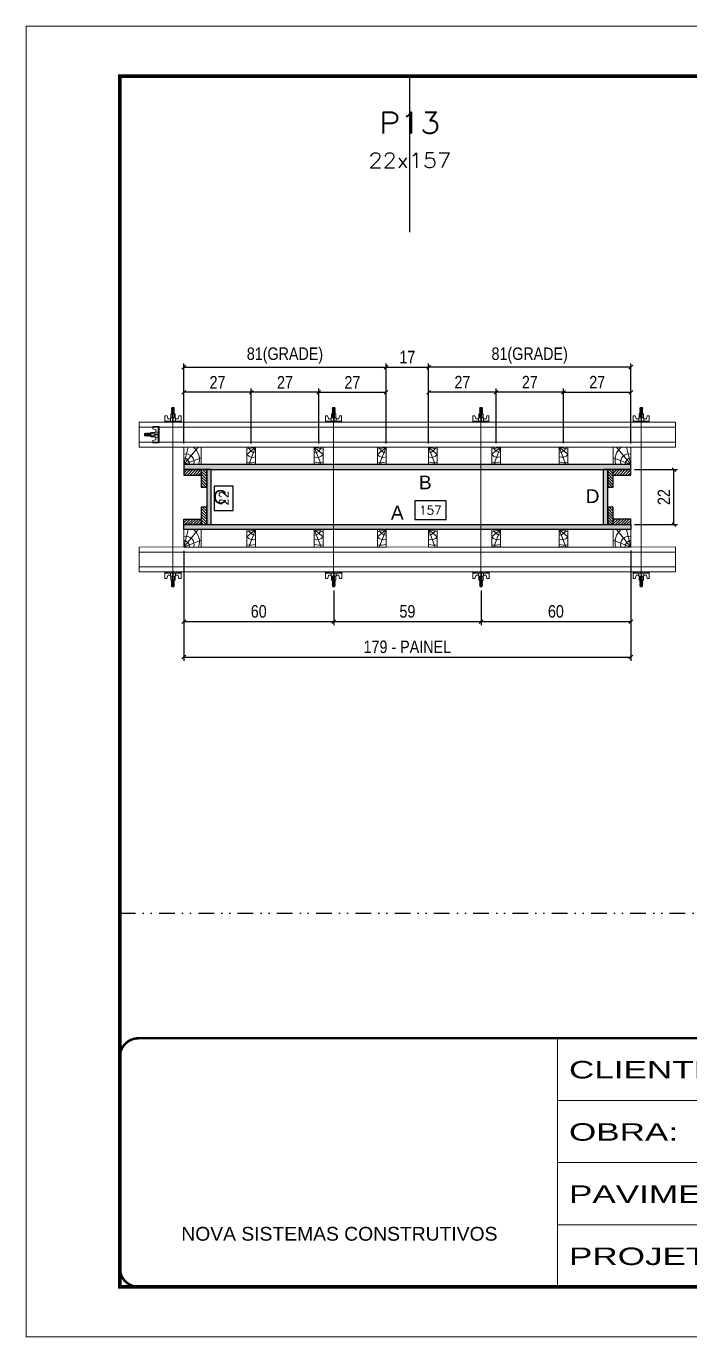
# Model space of a CAD drawing. Extents: x 14400 to 20667, y -21631 to 6985.
# Drawn here: x 17597 to 18128, y 3638 to 4688 of the extents above; entities that cross this region are included whole.
import ezdxf
from ezdxf.enums import TextEntityAlignment as Align

# ---------------------------------------------------------------- set-up
doc = ezdxf.new("R2010")
doc.units = 0
for name, pattern in [('CONTINUO', [0]), ('DASHED', [0.75, 0.5, -0.25]), ('DIVIDE2', [0.625, 0.25, -0.125, 0, -0.125, 0, -0.125]), ('HIDDEN', [0.375, 0.25, -0.125])]:
    doc.linetypes.add(name, pattern=pattern)
for name, color, linetype in [('CHAPA', 1, 'Continuous'), ('COTA', 241, 'Continuous'), ('MEIO_PONT', 93, 'Continuous'), ('Nível', 160, 'Continuous'), ('SARRAFO', 251, 'Continuous'), ('Texto de Titulo', 7, 'Continuous'), ('Texto Qtd Sarr', 242, 'Continuous'), ('TEXTO_GERAL', 7, 'Continuous')]:
    doc.layers.add(name, color=color, linetype=linetype)
for name, color, linetype, lineweight in [('Folhas', 255, 'Continuous', 9), ('Hachura', 251, 'Continuous', 9), ('Madeira', 126, 'Continuous', 18), ('Perfil Metálico', 224, 'Continuous', 18), ('SARRAFO DE PRESSAO', 251, 'DASHED', 9), ('Texto Seção', 7, 'Continuous', 15)]:
    doc.layers.add(name, color=color, linetype=linetype, lineweight=lineweight)
doc.styles.add('ARIAL', font='arial.ttf')
doc.styles.add('COTA TECNICA 2X', font='techl___.ttf', dxfattribs={"height": 10})
doc.styles.add('ROMANS', font='romans.shx')
doc.styles.add('Tecnologia', font='')
doc.styles.get('Tecnologia').set_extended_font_data('Forgotten Futurist')
doc.dimstyles.new('SECAO PILAR', dxfattribs={"dimtxt": 10, "dimasz": 3, "dimexe": 3, "dimexo": 3, "dimgap": 3, "dimtad": 1, "dimdec": 1, "dimlfac": 0.5, "dimzin": 12, "dimdsep": 46, "dimtxsty": 'COTA TECNICA 2X', "dimblk1": 'OBLIQUE', "dimblk2": 'OBLIQUE', "dimsah": 1, "dimcen": 0.9, "dimclrd": 256, "dimclre": 256, "dimclrt": 256, "dimadec": 1, "dimazin": 3, "dimtfac": 1, "dimtdec": 1, "dimtmove": 0, "dimatfit": 3, "dimfxl": 1, "dimtolj": 1, "dimtzin": 12, "dimarcsym": 0})
doc.dimstyles.new('SECÇÃO 2', dxfattribs={"dimtxt": 7, "dimasz": 6, "dimexe": 0.18, "dimexo": 2, "dimgap": -4, "dimtad": 3, "dimdec": 1, "dimlfac": 0.5, "dimzin": 12, "dimdsep": 46, "dimtxsty": 'ROMANS', "dimblk": 'ARCHTICK', "dimcen": 0.09, "dimse1": 1, "dimse2": 1, "dimsd1": 1, "dimsd2": 1, "dimclrd": 180, "dimclre": 5, "dimclrt": 1, "dimadec": 0, "dimazin": 3, "dimtfac": 1, "dimtdec": 1, "dimtofl": 0, "dimtmove": 0, "dimatfit": 3, "dimldrblk": 'ARCHTICK', "dimfxl": 1, "dimtolj": 1, "dimtzin": 0, "dimarcsym": 0})

# ---------------------------------------------------------------- blocks, each defined once
blk = doc.blocks.new('9999999999')
at = {"color": 30, "linetype": 'CONTINUO'}
for p, q in [((98564.6, 34230.2), (98564.6, 34429.4)), ((98564.6, 34379.6), (99584, 34379.6)), ((98564.6, 34329.8), (99488, 34329.8)), ((98564.6, 34280), (99488, 34280))]:
    blk.add_line(p, q, dxfattribs=at)
at = {"color": 30, "linetype": 'CONTINUO', "const_width": 2}
blk.add_lwpolyline([(99584, 34230.2), (99584, 34414.4, 0.414214), (99569, 34429.4), (98229, 34429.4, 0.414214), (98214, 34414.4), (98214, 34245.2, 0.414214), (98229, 34230.2), (99584, 34230.2)], format="xyb", dxfattribs=at)
at = {"layer": 'Folhas'}
blk.add_lwpolyline([(98139, 34190.2), (99624, 34190.2), (99624, 35240.2), (98139, 35240.2)], close=True, dxfattribs=at)
at = {"layer": 'Folhas', "color": 30, "const_width": 3}
blk.add_lwpolyline([(98214, 34230.2), (99584, 34230.2), (99584, 35200.2), (98214, 35200.2)], close=True, dxfattribs=at)
at = {"color": 7, "linetype": 'Continuous', "ltscale": 5, "style": 'ARIAL'}
blk.add_text('NOVA SISTEMAS CONSTRUTIVOS', height=11.059, dxfattribs=at).set_placement((98263.2, 34267.2))
at = {"layer": 'Folhas', "color": 7, "style": 'Tecnologia', "width": 1.5}
for s, p in [('CLIENTE:', (98573.7, 34397.2)), ('OBRA:', (98573.7, 34347.3)), ('PAVIMENTO:', (98573.7, 34297.5)), ('PROJETO:', (98573.7, 34247.7))]:
    blk.add_text(s, height=14, dxfattribs=at).set_placement(p)
blk = doc.blocks.new('*D713')
at = {"layer": 'COTA', "color": 180, "lineweight": -2, "transparency": 16777216}
for p, q in [((17762.6, 4319.1), (17747.6, 4319.1)), ((17747.6, 4319.1), (17747.6, 4299.7)), ((17762.6, 4299.7), (17762.6, 4319.1)), ((17747.6, 4299.7), (17762.6, 4299.7))]:
    blk.add_line(p, q, dxfattribs=at)
at = {"layer": 'Defpoints', "color": 0, "transparency": 16777216}
for p in [(17762.5, 4332.3), (17762.5, 4288.3), (17766.6, 4288.3)]:
    blk.add_point(p, dxfattribs=at)
at = {"layer": 'COTA', "color": 1, "transparency": 16777216, "insert": (17755.1, 4309.4), "char_height": 7, "attachment_point": 5, "rotation": 90, "style": 'ROMANS'}
blk.add_mtext('\\A1;22', dxfattribs=at)
blk = doc.blocks.new('_ArchTick')
at = {"color": 0, "linetype": 'ByBlock', "const_width": 0.15}
blk.add_lwpolyline([(-0.5, -0.5), (0.5, 0.5)], dxfattribs=at)
blk = doc.blocks.new('*D714')
at = {"layer": 'COTA', "color": 180, "lineweight": -2, "transparency": 16777216}
for p, q in [((17933.2, 4307.3), (17908.2, 4307.3)), ((17908.2, 4307.3), (17908.2, 4292.3)), ((17933.2, 4292.3), (17933.2, 4307.3)), ((17908.2, 4292.3), (17933.2, 4292.3))]:
    blk.add_line(p, q, dxfattribs=at)
at = {"layer": 'Defpoints', "color": 0, "transparency": 16777216}
for p in [(17745.2, 4288.3), (18059.2, 4288.3), (18059.2, 4288.3)]:
    blk.add_point(p, dxfattribs=at)
at = {"layer": 'COTA', "color": 1, "transparency": 16777216, "insert": (17920.7, 4299.8), "char_height": 7, "attachment_point": 5, "style": 'ROMANS'}
blk.add_mtext('\\A1;157', dxfattribs=at)
blk = doc.blocks.new('_Oblique')
at = {"color": 0, "linetype": 'ByBlock', "lineweight": -2}
blk.add_line((-0.5, -0.5), (0.5, 0.5), dxfattribs=at)
blk = doc.blocks.new('*D715')
at = {"layer": 'COTA', "lineweight": -2, "transparency": 16777216}
for p, q in [((17723.2, 4267.3), (17723.2, 4179.2)), ((18081.2, 4267.4), (18081.2, 4179.2)), ((17723.2, 4182.2), (18081.2, 4182.2))]:
    blk.add_line(p, q, dxfattribs=at)
at = {"layer": 'Defpoints', "color": 0, "transparency": 16777216}
for p in [(17723.2, 4270.3), (18081.2, 4270.4), (18081.2, 4182.2)]:
    blk.add_point(p, dxfattribs=at)
at = {"layer": 'COTA', "lineweight": -2, "transparency": 16777216, "xscale": 3, "yscale": 3, "zscale": 3, "rotation": 180}
blk.add_blockref('_Oblique', (17723.2, 4182.2), dxfattribs=at)
at = {"layer": 'COTA', "lineweight": -2, "transparency": 16777216, "xscale": 3, "yscale": 3, "zscale": 3}
blk.add_blockref('_Oblique', (18081.2, 4182.2), dxfattribs=at)
at = {"layer": 'COTA', "transparency": 16777216, "insert": (17902.2, 4190.3), "char_height": 10, "attachment_point": 5, "style": 'COTA TECNICA 2X'}
blk.add_mtext('\\A1;179 - PAINEL', dxfattribs=at)
blk = doc.blocks.new('*D716')
at = {"layer": 'COTA', "lineweight": -2, "transparency": 16777216}
for p, q in [((17723.2, 4267.3), (17723.2, 4207.6)), ((17843.3, 4235.6), (17843.3, 4207.6)), ((17723.2, 4210.6), (17843.3, 4210.6))]:
    blk.add_line(p, q, dxfattribs=at)
at = {"layer": 'Defpoints', "color": 0, "transparency": 16777216}
for p in [(17723.2, 4270.3), (17843.3, 4238.6), (17843.3, 4210.6)]:
    blk.add_point(p, dxfattribs=at)
at = {"layer": 'COTA', "lineweight": -2, "transparency": 16777216, "xscale": 3, "yscale": 3, "zscale": 3, "rotation": 180}
blk.add_blockref('_Oblique', (17723.2, 4210.6), dxfattribs=at)
at = {"layer": 'COTA', "lineweight": -2, "transparency": 16777216, "xscale": 3, "yscale": 3, "zscale": 3}
blk.add_blockref('_Oblique', (17843.3, 4210.6), dxfattribs=at)
at = {"layer": 'COTA', "transparency": 16777216, "insert": (17783.2, 4218.7), "char_height": 10, "attachment_point": 5, "style": 'COTA TECNICA 2X'}
blk.add_mtext('\\A1;60', dxfattribs=at)
blk = doc.blocks.new('*D717')
at = {"layer": 'COTA', "lineweight": -2, "transparency": 16777216}
for p, q in [((18081.2, 4267.3), (18081.2, 4207.6)), ((17961.3, 4235.6), (17961.3, 4207.6)), ((17961.3, 4210.6), (18081.2, 4210.6))]:
    blk.add_line(p, q, dxfattribs=at)
at = {"layer": 'Defpoints', "color": 0, "transparency": 16777216}
for p in [(18081.2, 4270.3), (17961.3, 4238.6), (18081.2, 4210.6)]:
    blk.add_point(p, dxfattribs=at)
at = {"layer": 'COTA', "lineweight": -2, "transparency": 16777216, "xscale": 3, "yscale": 3, "zscale": 3, "rotation": 180}
blk.add_blockref('_Oblique', (17961.3, 4210.6), dxfattribs=at)
at = {"layer": 'COTA', "lineweight": -2, "transparency": 16777216, "xscale": 3, "yscale": 3, "zscale": 3}
blk.add_blockref('_Oblique', (18081.2, 4210.6), dxfattribs=at)
at = {"layer": 'COTA', "transparency": 16777216, "insert": (18021.2, 4218.7), "char_height": 10, "attachment_point": 5, "style": 'COTA TECNICA 2X'}
blk.add_mtext('\\A1;60', dxfattribs=at)
blk = doc.blocks.new('C')
at = {"layer": 'Hachura', "color": 0}
for p, q in [((0, 3.22), (0, -3.22)), ((0.45, 3.22), (0, 3.22)), ((0.46, 3.16), (0, 3.16)), ((0.46, 3.05), (0, 3.05)), ((0.46, 2.88), (0, 2.88)), ((0, 2.75), (0, -1.16)), ((0.46, 2.65), (0, 2.65)), ((0.46, 2.23), (0, 2.23)), ((0.46, 1.51), (0, 1.51)), ((0.39, 0.49), (0.17, 0.49)), ((0.45, -3.23), (0.45, 3.22)), ((0.45, 3.22), (2.58, 3.22)), ((1.74, 0.97), (0.45, 0.97)), ((1.45, 0.1), (0.45, 0.1)), ((1.35, 1.94), (1.35, 0.96)), ((2.58, 2.39), (1.47, 2.09)), ((1.74, -0.97), (1.74, 0.97)), ((1.74, 0.97), (1.74, 0.84)), ((1.74, 0.97), (1.74, 0.84)), ((1.74, 0.84), (3.35, 0.84)), ((3.35, 0.45), (1.74, 0.45)), ((2.58, 3.22), (2.58, 2.39)), ((3.32, 0.84), (3.32, -0.84)), ((3.35, 0.84), (3.35, -0.84)), ((3.68, 0.45), (3.35, 0.45)), ((3.84, -0.52), (3.35, 0.45)), ((3.35, 0.06), (3.67, -0.57)), ((3.68, 0.45), (4.16, -0.52)), ((3.72, 0.5), (4.25, -0.57)), ((4.37, -0.55), (3.83, 0.53)), ((4.15, 0.45), (3.93, 0.45)), ((4.42, -0.52), (3.93, 0.45)), ((4.15, 0.45), (4.26, 0.45)), ((4.26, 0.45), (4.74, -0.52)), ((4.3, 0.5), (4.83, -0.57)), ((4.95, -0.55), (4.41, 0.53)), ((4.51, 0.45), (4.84, 0.45)), ((5, -0.52), (4.51, 0.45)), ((4.84, 0.45), (5.32, -0.52)), ((4.88, 0.5), (5.41, -0.57)), ((5.53, -0.55), (4.99, 0.53)), ((5.58, -0.52), (5.09, 0.45)), ((5.42, 0.45), (5.09, 0.45)), ((5.58, -0.52), (5.09, 0.45)), ((5.42, 0.45), (5.74, -0.19)), ((5.46, 0.5), (5.74, -0.07)), ((5.74, 0.19), (5.57, 0.53)), ((5.74, 0.32), (5.68, 0.45)), ((5.68, 0.45), (5.74, 0.45)), ((5.74, 0.45), (5.9, 0.29)), ((5.74, 0.45), (5.74, -0.52)), ((5.9, -0.36), (5.9, 0.29)), ((0.45, 0), (0, 0)), ((0.46, -1.52), (0, -1.52)), ((0.46, -2.23), (0, -2.23)), ((0.46, -2.65), (0, -2.65)), ((0.46, -2.88), (0, -2.88)), ((0.46, -3.05), (0, -3.05)), ((0.46, -3.16), (0, -3.16)), ((0, -3.22), (2.57, -3.22)), ((0.08, -0.48), (0.29, -0.48)), ((0.29, -0.48), (0.4, -0.48)), ((0.45, 0), (0.45, -0.97)), ((0.45, -0.16), (1.45, -0.16)), ((0.45, -0.65), (0.45, -0.32)), ((0.45, -3.23), (0.45, -0.65)), ((0.45, -0.97), (1.74, -0.97)), ((1.35, -1.94), (1.35, -0.97)), ((2.58, -2.39), (1.47, -2.1)), ((3.35, -0.32), (1.74, -0.32)), ((3.35, -0.84), (1.74, -0.84)), ((2.58, -3.23), (2.58, -2.39)), ((3.35, -0.07), (3.58, -0.52)), ((3.35, -0.52), (3.58, -0.52)), ((3.84, -0.52), (4.16, -0.52)), ((4.42, -0.52), (4.74, -0.52)), ((4.63, -0.52), (4.74, -0.52)), ((5, -0.52), (5.32, -0.52)), ((5.58, -0.52), (5.74, -0.52)), ((5.74, -0.52), (5.9, -0.36)), ((5.74, -0.52), (5.74, -0.52))]:
    blk.add_line(p, q, dxfattribs=at)
for centre, radius, start, end in [((1.52, 1.94), 0.161, 104.7436, 180), ((1.44, -0.03), 0.129, 272.695, 87.305), ((3.81, 0.39), 0.143, 25.5688, 154.4312), ((4.39, 0.39), 0.143, 25.5688, 154.4312), ((4.97, 0.39), 0.143, 25.5688, 154.4312), ((5.55, 0.39), 0.143, 25.5688, 154.4312), ((0.17, -0.37), 0.174, 221.744, 317.8592), ((1.52, -1.94), 0.161, 180, 255.2564), ((3.71, -0.4), 0.174, 222.1408, 318.256), ((4.29, -0.4), 0.174, 222.1408, 318.256), ((4.87, -0.4), 0.174, 222.1408, 318.256), ((5.45, -0.4), 0.174, 222.1408, 318.256), ((5.61, -0.4), 0.174, 317.8592, 318.256)]:
    blk.add_arc(centre, radius, start, end, dxfattribs=at)
blk = doc.blocks.new('*D718')
at = {"layer": 'COTA', "lineweight": -2, "transparency": 16777216}
for p, q in [((17843.3, 4235.6), (17843.3, 4207.6)), ((17961.3, 4235.6), (17961.3, 4207.6)), ((17843.3, 4210.6), (17961.3, 4210.6))]:
    blk.add_line(p, q, dxfattribs=at)
at = {"layer": 'Defpoints', "color": 0, "transparency": 16777216}
for p in [(17843.3, 4238.6), (17961.3, 4238.6), (17961.3, 4210.6)]:
    blk.add_point(p, dxfattribs=at)
at = {"layer": 'COTA', "lineweight": -2, "transparency": 16777216, "xscale": 3, "yscale": 3, "zscale": 3, "rotation": 180}
blk.add_blockref('_Oblique', (17843.3, 4210.6), dxfattribs=at)
at = {"layer": 'COTA', "lineweight": -2, "transparency": 16777216, "xscale": 3, "yscale": 3, "zscale": 3}
blk.add_blockref('_Oblique', (17961.3, 4210.6), dxfattribs=at)
at = {"layer": 'COTA', "transparency": 16777216, "insert": (17902.3, 4218.7), "char_height": 10, "attachment_point": 5, "style": 'COTA TECNICA 2X'}
blk.add_mtext('\\A1;59', dxfattribs=at)
blk = doc.blocks.new('*D719')
at = {"layer": 'COTA', "lineweight": -2, "transparency": 16777216}
for p, q in [((17919.2, 4353.3), (17919.2, 4417.4)), ((18081.2, 4414.4), (17919.2, 4414.4)), ((18081.2, 4353.3), (18081.2, 4417.4))]:
    blk.add_line(p, q, dxfattribs=at)
at = {"layer": 'Defpoints', "color": 0, "transparency": 16777216}
for p in [(17919.2, 4414.4), (17919.2, 4350.3), (18081.2, 4350.3)]:
    blk.add_point(p, dxfattribs=at)
at = {"layer": 'COTA', "lineweight": -2, "transparency": 16777216, "xscale": 3, "yscale": 3, "zscale": 3, "rotation": 180}
blk.add_blockref('_Oblique', (17919.2, 4414.4), dxfattribs=at)
at = {"layer": 'COTA', "lineweight": -2, "transparency": 16777216, "xscale": 3, "yscale": 3, "zscale": 3}
blk.add_blockref('_Oblique', (18081.2, 4414.4), dxfattribs=at)
at = {"layer": 'COTA', "transparency": 16777216, "insert": (18000.2, 4423.7), "char_height": 10, "attachment_point": 5, "style": 'COTA TECNICA 2X'}
blk.add_mtext('\\A1;81(GRADE)', dxfattribs=at)
blk = doc.blocks.new('*D720')
at = {"layer": 'COTA', "lineweight": -2, "transparency": 16777216}
for p, q in [((18084.2, 4332.3), (18118.7, 4332.3)), ((18115.7, 4288.3), (18115.7, 4332.3)), ((18084.2, 4288.3), (18118.7, 4288.3))]:
    blk.add_line(p, q, dxfattribs=at)
at = {"layer": 'Defpoints', "color": 0, "transparency": 16777216}
for p in [(18081.2, 4332.3), (18115.7, 4332.3), (18081.2, 4288.3)]:
    blk.add_point(p, dxfattribs=at)
at = {"layer": 'COTA', "lineweight": -2, "transparency": 16777216, "xscale": 3, "yscale": 3, "zscale": 3}
for p, rotation in [((18115.7, 4332.3), 90), ((18115.7, 4288.3), 270)]:
    blk.add_blockref('_Oblique', p, dxfattribs=dict(at, rotation=rotation))
at = {"layer": 'COTA', "transparency": 16777216, "insert": (18107.7, 4310.3), "char_height": 10, "attachment_point": 5, "rotation": 90, "style": 'COTA TECNICA 2X'}
blk.add_mtext('\\A1;22', dxfattribs=at)
blk = doc.blocks.new('PONTALETE')
at = {"layer": 'Madeira'}
for q in [(2.71, 7), (7, 5.76), (7, 1.74)]:
    blk.add_line((0, 0), q, dxfattribs=at)
blk.add_lwpolyline([(0, 0), (7, 0), (7, 7), (0, 7)], close=True, dxfattribs=at)
for centre, radius, start, end in [((2.04, 0.06), 6.23, 37.2818, 109.0913), ((1.09, 0.9), 3.19, 343.603, 109.9847), ((-0.21, -0.78), 3.09, 14.6322, 86.0383)]:
    blk.add_arc(centre, radius, start, end, dxfattribs=at)
blk = doc.blocks.new('titulo1')
at = {"layer": 'Defpoints', "color": 252, "linetype": 'HIDDEN', "ltscale": 2}
blk.add_line((0, 0), (0, 125), dxfattribs=at)
at = {"layer": 'Defpoints', "style": 'ROMANS', "oblique": 15}
blk.add_attdef('FOLHA', text='', height=10, dxfattribs=at).set_placement((0, 15.6), align=Align.MIDDLE_CENTER)
at = {"layer": 'Texto Qtd Sarr', "color": 3, "style": 'ROMANS', "oblique": 15}
for tag, height, p in [('TITULO', 17, (0, 71.4)), ('SEÇÃO', 12, (0, 41.5))]:
    blk.add_attdef(tag, text='', height=height, dxfattribs=at).set_placement(p, align=Align.MIDDLE_CENTER)
blk = doc.blocks.new('MEIO PONTALETE')
at = {"layer": 'Madeira'}
for q in [(2.71, 7), (3.5, 2.88), (3.5, 0.87)]:
    blk.add_line((0, 0), q, dxfattribs=at)
blk.add_lwpolyline([(0, 0), (3.5, 0), (3.5, 7), (0, 7)], close=True, dxfattribs=at)
for centre, radius, start, end in [((2.04, 0.06), 6.23, 76.4499, 109.0913), ((1.09, 0.9), 3.19, 40.9063, 109.9847), ((-0.21, -0.78), 3.09, 14.6322, 86.0383)]:
    blk.add_arc(centre, radius, start, end, dxfattribs=at)
blk = doc.blocks.new('*D721')
at = {"layer": 'COTA', "lineweight": -2, "transparency": 16777216}
for p, q in [((17777.2, 4353.3), (17777.2, 4397.3)), ((17831.2, 4394.3), (17777.2, 4394.3)), ((17831.2, 4353.3), (17831.2, 4397.3))]:
    blk.add_line(p, q, dxfattribs=at)
at = {"layer": 'Defpoints', "color": 0, "transparency": 16777216}
for p in [(17777.2, 4394.3), (17777.2, 4350.3), (17831.2, 4350.3)]:
    blk.add_point(p, dxfattribs=at)
at = {"layer": 'COTA', "lineweight": -2, "transparency": 16777216, "xscale": 3, "yscale": 3, "zscale": 3, "rotation": 180}
blk.add_blockref('_Oblique', (17777.2, 4394.3), dxfattribs=at)
at = {"layer": 'COTA', "lineweight": -2, "transparency": 16777216, "xscale": 3, "yscale": 3, "zscale": 3}
blk.add_blockref('_Oblique', (17831.2, 4394.3), dxfattribs=at)
at = {"layer": 'COTA', "transparency": 16777216, "insert": (17804.2, 4402.3), "char_height": 10, "attachment_point": 5, "style": 'COTA TECNICA 2X'}
blk.add_mtext('\\A1;27', dxfattribs=at)
blk = doc.blocks.new('*D722')
at = {"layer": 'COTA', "lineweight": -2, "transparency": 16777216}
for p, q in [((17723.2, 4353.3), (17723.2, 4397.3)), ((17777.2, 4394.3), (17723.2, 4394.3)), ((17777.2, 4353.3), (17777.2, 4397.3))]:
    blk.add_line(p, q, dxfattribs=at)
at = {"layer": 'Defpoints', "color": 0, "transparency": 16777216}
for p in [(17723.2, 4394.3), (17723.2, 4350.3), (17777.2, 4350.3)]:
    blk.add_point(p, dxfattribs=at)
at = {"layer": 'COTA', "lineweight": -2, "transparency": 16777216, "xscale": 3, "yscale": 3, "zscale": 3, "rotation": 180}
blk.add_blockref('_Oblique', (17723.2, 4394.3), dxfattribs=at)
at = {"layer": 'COTA', "lineweight": -2, "transparency": 16777216, "xscale": 3, "yscale": 3, "zscale": 3}
blk.add_blockref('_Oblique', (17777.2, 4394.3), dxfattribs=at)
at = {"layer": 'COTA', "transparency": 16777216, "insert": (17750.2, 4402.3), "char_height": 10, "attachment_point": 5, "style": 'COTA TECNICA 2X'}
blk.add_mtext('\\A1;27', dxfattribs=at)
blk = doc.blocks.new('*D723')
at = {"layer": 'COTA', "lineweight": -2, "transparency": 16777216}
for p, q in [((17723.2, 4353.3), (17723.2, 4417.4)), ((17723.2, 4414.4), (17885.2, 4414.4)), ((17885.2, 4353.3), (17885.2, 4417.4))]:
    blk.add_line(p, q, dxfattribs=at)
at = {"layer": 'Defpoints', "color": 0, "transparency": 16777216}
for p in [(17885.2, 4414.4), (17723.2, 4350.3), (17885.2, 4350.3)]:
    blk.add_point(p, dxfattribs=at)
at = {"layer": 'COTA', "lineweight": -2, "transparency": 16777216, "xscale": 3, "yscale": 3, "zscale": 3, "rotation": 180}
blk.add_blockref('_Oblique', (17723.2, 4414.4), dxfattribs=at)
at = {"layer": 'COTA', "lineweight": -2, "transparency": 16777216, "xscale": 3, "yscale": 3, "zscale": 3}
blk.add_blockref('_Oblique', (17885.2, 4414.4), dxfattribs=at)
at = {"layer": 'COTA', "transparency": 16777216, "insert": (17804.2, 4423.7), "char_height": 10, "attachment_point": 5, "style": 'COTA TECNICA 2X'}
blk.add_mtext('\\A1;81(GRADE)', dxfattribs=at)
blk = doc.blocks.new('*D737')
at = {"layer": 'COTA', "lineweight": -2, "transparency": 16777216}
for p, q in [((17885.2, 4353.3), (17885.2, 4417.4)), ((17885.2, 4414.4), (17919.2, 4414.4)), ((17919.2, 4353.3), (17919.2, 4417.4))]:
    blk.add_line(p, q, dxfattribs=at)
at = {"layer": 'Defpoints', "color": 0, "transparency": 16777216}
for p in [(17919.2, 4414.4), (17885.2, 4350.3), (17919.2, 4350.3)]:
    blk.add_point(p, dxfattribs=at)
at = {"layer": 'COTA', "lineweight": -2, "transparency": 16777216, "xscale": 3, "yscale": 3, "zscale": 3, "rotation": 180}
blk.add_blockref('_Oblique', (17885.2, 4414.4), dxfattribs=at)
at = {"layer": 'COTA', "lineweight": -2, "transparency": 16777216, "xscale": 3, "yscale": 3, "zscale": 3}
blk.add_blockref('_Oblique', (17919.2, 4414.4), dxfattribs=at)
at = {"layer": 'COTA', "transparency": 16777216, "insert": (17902.2, 4422.5), "char_height": 10, "attachment_point": 5, "style": 'COTA TECNICA 2X'}
blk.add_mtext('\\A1;17', dxfattribs=at)
blk = doc.blocks.new('*D738')
at = {"layer": 'COTA', "lineweight": -2, "transparency": 16777216}
for p, q in [((17831.2, 4353.3), (17831.2, 4397.3)), ((17831.2, 4394.3), (17885.2, 4394.3)), ((17885.2, 4353.3), (17885.2, 4397.3))]:
    blk.add_line(p, q, dxfattribs=at)
at = {"layer": 'Defpoints', "color": 0, "transparency": 16777216}
for p in [(17885.2, 4394.3), (17831.2, 4350.3), (17885.2, 4350.3)]:
    blk.add_point(p, dxfattribs=at)
at = {"layer": 'COTA', "lineweight": -2, "transparency": 16777216, "xscale": 3, "yscale": 3, "zscale": 3, "rotation": 180}
blk.add_blockref('_Oblique', (17831.2, 4394.3), dxfattribs=at)
at = {"layer": 'COTA', "lineweight": -2, "transparency": 16777216, "xscale": 3, "yscale": 3, "zscale": 3}
blk.add_blockref('_Oblique', (17885.2, 4394.3), dxfattribs=at)
at = {"layer": 'COTA', "transparency": 16777216, "insert": (17858.2, 4402.3), "char_height": 10, "attachment_point": 5, "style": 'COTA TECNICA 2X'}
blk.add_mtext('\\A1;27', dxfattribs=at)
blk = doc.blocks.new('*D724')
at = {"layer": 'COTA', "lineweight": -2, "transparency": 16777216}
for p, q in [((17973.3, 4353.4), (17973.3, 4397.3)), ((18027.3, 4394.3), (17973.3, 4394.3)), ((18027.3, 4353.4), (18027.3, 4397.3))]:
    blk.add_line(p, q, dxfattribs=at)
at = {"layer": 'Defpoints', "color": 0, "transparency": 16777216}
for p in [(17973.3, 4394.3), (17973.3, 4350.4), (18027.3, 4350.4)]:
    blk.add_point(p, dxfattribs=at)
at = {"layer": 'COTA', "lineweight": -2, "transparency": 16777216, "xscale": 3, "yscale": 3, "zscale": 3, "rotation": 180}
blk.add_blockref('_Oblique', (17973.3, 4394.3), dxfattribs=at)
at = {"layer": 'COTA', "lineweight": -2, "transparency": 16777216, "xscale": 3, "yscale": 3, "zscale": 3}
blk.add_blockref('_Oblique', (18027.3, 4394.3), dxfattribs=at)
at = {"layer": 'COTA', "transparency": 16777216, "insert": (18000.3, 4402.4), "char_height": 10, "attachment_point": 5, "style": 'COTA TECNICA 2X'}
blk.add_mtext('\\A1;27', dxfattribs=at)
blk = doc.blocks.new('*D725')
at = {"layer": 'COTA', "lineweight": -2, "transparency": 16777216}
for p, q in [((17919.3, 4353.3), (17919.3, 4397.3)), ((17973.3, 4394.3), (17919.3, 4394.3)), ((17973.3, 4353.4), (17973.3, 4397.3))]:
    blk.add_line(p, q, dxfattribs=at)
at = {"layer": 'Defpoints', "color": 0, "transparency": 16777216}
for p in [(17919.3, 4394.3), (17919.3, 4350.3), (17973.3, 4350.4)]:
    blk.add_point(p, dxfattribs=at)
at = {"layer": 'COTA', "lineweight": -2, "transparency": 16777216, "xscale": 3, "yscale": 3, "zscale": 3, "rotation": 180}
blk.add_blockref('_Oblique', (17919.3, 4394.3), dxfattribs=at)
at = {"layer": 'COTA', "lineweight": -2, "transparency": 16777216, "xscale": 3, "yscale": 3, "zscale": 3}
blk.add_blockref('_Oblique', (17973.3, 4394.3), dxfattribs=at)
at = {"layer": 'COTA', "transparency": 16777216, "insert": (17946.3, 4402.4), "char_height": 10, "attachment_point": 5, "style": 'COTA TECNICA 2X'}
blk.add_mtext('\\A1;27', dxfattribs=at)
blk = doc.blocks.new('*D739')
at = {"layer": 'COTA', "lineweight": -2, "transparency": 16777216}
for p, q in [((18027.3, 4353.4), (18027.3, 4397.3)), ((18027.3, 4394.3), (18081.3, 4394.3)), ((18081.3, 4353.3), (18081.3, 4397.3))]:
    blk.add_line(p, q, dxfattribs=at)
at = {"layer": 'Defpoints', "color": 0, "transparency": 16777216}
for p in [(18081.3, 4394.3), (18027.3, 4350.4), (18081.3, 4350.3)]:
    blk.add_point(p, dxfattribs=at)
at = {"layer": 'COTA', "lineweight": -2, "transparency": 16777216, "xscale": 3, "yscale": 3, "zscale": 3, "rotation": 180}
blk.add_blockref('_Oblique', (18027.3, 4394.3), dxfattribs=at)
at = {"layer": 'COTA', "lineweight": -2, "transparency": 16777216, "xscale": 3, "yscale": 3, "zscale": 3}
blk.add_blockref('_Oblique', (18081.3, 4394.3), dxfattribs=at)
at = {"layer": 'COTA', "transparency": 16777216, "insert": (18054.3, 4402.4), "char_height": 10, "attachment_point": 5, "style": 'COTA TECNICA 2X'}
blk.add_mtext('\\A1;27', dxfattribs=at)

msp = doc.modelspace()

# ---------------------------------------------------------------- hatches: boundary and pattern name
at = {"layer": 'Hachura'}
h = msp.add_hatch(color=256, dxfattribs=at)
h.dxf.hatch_style = 1
h.paths.add_polyline_path([(18081.19, 4332.33), (18081.19, 4336.33), (17723.19, 4336.33), (17723.19, 4332.33)])
h = msp.add_hatch(dxfattribs=at)
h.set_pattern_fill('ANSI31', color=256, scale=0.5, angle=180, style=0)
h.set_pattern_definition([(225, (8599.2353, -18597.0831), (1.12253202, -1.12253202), [])])
h.paths.add_polyline_path([(17737.19, 4332.33), (17737.19, 4327.93), (17723.19, 4327.93), (17723.19, 4332.33)])
h = msp.add_hatch(dxfattribs=at)
h.set_pattern_fill('ANSI31', color=256, scale=0.5, angle=270, style=0)
h.set_pattern_definition([(315, (40632.9953, -5170.6268), (1.12253202, 1.12253202), [])])
h.paths.add_polyline_path([(17741.59, 4318.33), (17737.19, 4318.33), (17737.19, 4332.33), (17741.59, 4332.33)])
h = msp.add_hatch(color=256, dxfattribs=at)
h.dxf.hatch_style = 1
h.paths.add_polyline_path([(17741.59, 4288.33), (17745.19, 4288.33), (17745.19, 4332.33), (17741.59, 4332.33)])
h = msp.add_hatch(color=256, dxfattribs=at)
h.dxf.hatch_style = 1
h.paths.add_polyline_path([(18059.19, 4288.33), (18062.79, 4288.33), (18062.79, 4332.33), (18059.19, 4332.33)])
h = msp.add_hatch(dxfattribs=at)
h.set_pattern_fill('ANSI31', color=256, scale=0.5, angle=270, style=0)
h.set_pattern_definition([(315, (40958.5953, -5170.6268), (1.12253202, 1.12253202), [])])
h.paths.add_polyline_path([(18067.19, 4318.33), (18062.79, 4318.33), (18062.79, 4332.33), (18067.19, 4332.33)])
h = msp.add_hatch(dxfattribs=at)
h.set_pattern_fill('ANSI31', color=256, scale=0.5, angle=180, style=0)
h.set_pattern_definition([(225, (8943.2353, -18597.0831), (1.12253202, -1.12253202), [])])
h.paths.add_polyline_path([(18081.19, 4332.33), (18081.19, 4327.93), (18067.19, 4327.93), (18067.19, 4332.33)])
h = msp.add_hatch(dxfattribs=at)
h.set_pattern_fill('ANSI31', color=256, scale=0.5, angle=270, style=0)
h.set_pattern_definition([(315, (40632.9953, -5200.6268), (1.12253202, 1.12253202), [])])
h.paths.add_polyline_path([(17741.59, 4288.33), (17737.19, 4288.33), (17737.19, 4302.33), (17741.59, 4302.33)])
h = msp.add_hatch(dxfattribs=at)
h.set_pattern_fill('ANSI31', color=256, scale=0.5, angle=270, style=0)
h.set_pattern_definition([(315, (40958.5953, -5200.6268), (1.12253202, 1.12253202), [])])
h.paths.add_polyline_path([(18067.19, 4288.33), (18062.79, 4288.33), (18062.79, 4302.33), (18067.19, 4302.33)])
h = msp.add_hatch(dxfattribs=at)
h.set_pattern_fill('ANSI31', color=256, scale=0.5, angle=180, style=0)
h.set_pattern_definition([(225, (8599.2353, -18603.0831), (1.12253202, -1.12253202), [])])
h.paths.add_polyline_path([(17737.19, 4288.33), (17737.19, 4292.73), (17723.19, 4292.73), (17723.19, 4288.33)])
h = msp.add_hatch(color=256, dxfattribs=at)
h.dxf.hatch_style = 1
h.paths.add_polyline_path([(18081.19, 4288.33), (18081.19, 4284.33), (17723.19, 4284.33), (17723.19, 4288.33)])
h = msp.add_hatch(dxfattribs=at)
h.set_pattern_fill('ANSI31', color=256, scale=0.5, angle=180, style=0)
h.set_pattern_definition([(225, (8578.2353, -18603.0831), (1.12253202, -1.12253202), [])])
h.paths.add_polyline_path([(18067.19, 4288.33), (18067.19, 4292.73), (18081.19, 4292.73), (18081.19, 4288.33)])

# ---------------------------------------------------------------- linework, layer by layer
at = {"layer": 'CHAPA'}
for points in [[(18081.19, 4332.33), (18081.19, 4336.33), (17723.19, 4336.33), (17723.19, 4332.33)], [(17741.59, 4288.33), (17745.19, 4288.33), (17745.19, 4332.33), (17741.59, 4332.33)], [(18059.19, 4288.33), (18062.79, 4288.33), (18062.79, 4332.33), (18059.19, 4332.33)], [(18081.19, 4288.33), (18081.19, 4284.33), (17723.19, 4284.33), (17723.19, 4288.33)]]:
    msp.add_lwpolyline(points, close=True, dxfattribs=at)
at = {"layer": 'Hachura'}
for p, q in [((17714.5, 4239.55), (17714.5, 4377.3)), ((17843.19, 4239.55), (17843.19, 4377.3)), ((17961.19, 4239.55), (17961.19, 4377.3)), ((18089.58, 4239.55), (18089.58, 4377.3))]:
    msp.add_line(p, q, dxfattribs=at)
at = {"layer": 'Madeira'}
for points in [[(17885.19, 4336.33), (17885.19, 4350.33), (17723.19, 4350.33), (17723.19, 4336.33)], [(17919.19, 4336.33), (17919.19, 4350.33), (18081.19, 4350.33), (18081.19, 4336.33)], [(17885.19, 4270.33), (17885.19, 4284.33), (17723.19, 4284.33), (17723.19, 4270.33)], [(17919.19, 4270.33), (17919.19, 4284.33), (18081.19, 4284.33), (18081.19, 4270.33)]]:
    msp.add_lwpolyline(points, close=True, dxfattribs=at)
at = {"layer": 'Nível', "color": 4, "linetype": 'DIVIDE2', "ltscale": 50}
msp.add_line((17671.97, 3976.86), (19041.97, 3976.86), dxfattribs=at)
at = {"layer": 'Perfil Metálico'}
for p, q in [((18116.91, 4366.27), (17687.47, 4366.27)), ((18116.91, 4354.27), (17687.47, 4354.27)), ((18116.91, 4266.32), (17687.47, 4266.32)), ((18116.91, 4254.32), (17687.47, 4254.32))]:
    msp.add_line(p, q, dxfattribs=at)
for points in [[(18116.91, 4350.33), (18116.91, 4370.33), (17687.47, 4370.27), (17687.47, 4350.27)], [(17687.47, 4270.32), (17687.47, 4250.32), (18116.91, 4250.38), (18116.91, 4270.38)]]:
    msp.add_lwpolyline(points, close=True, dxfattribs=at)
at = {"layer": 'SARRAFO'}
for points in [[(17737.19, 4332.33), (17723.19, 4332.33), (17723.19, 4327.93), (17737.19, 4327.93)], [(18067.19, 4327.93), (18081.19, 4327.93), (18081.19, 4332.33), (18067.19, 4332.33)], [(17737.19, 4288.33), (17723.19, 4288.33), (17723.19, 4292.73), (17737.19, 4292.73)], [(18067.19, 4288.33), (18081.19, 4288.33), (18081.19, 4292.73), (18067.19, 4292.73)]]:
    msp.add_lwpolyline(points, dxfattribs=at)
for points in [[(17737.19, 4332.33), (17737.19, 4318.33), (17741.59, 4318.33), (17741.59, 4332.33)], [(18062.79, 4332.33), (18062.79, 4318.33), (18067.19, 4318.33), (18067.19, 4332.33)], [(17737.19, 4302.33), (17737.19, 4288.33), (17741.59, 4288.33), (17741.59, 4302.33)], [(18062.79, 4302.33), (18062.79, 4288.33), (18067.19, 4288.33), (18067.19, 4302.33)]]:
    msp.add_lwpolyline(points, close=True, dxfattribs=at)

# ---------------------------------------------------------------- block references
at = {"layer": 'Hachura', "linetype": 'Continuous', "yscale": 2, "zscale": 2}
for p, xscale, rotation in [((17714.51, 4370.3), -2, 270), ((17843.18, 4370.3), 2, 90.00000000000001), ((17961.18, 4370.3), 2, 90.00000000000001), ((18089.57, 4370.3), 2, 90.00000000000001), ((17703.5, 4360.33), 2, 180), ((17714.5, 4250.35), 2, 270), ((17843.19, 4250.35), -2, 90), ((17961.19, 4250.35), -2, 90), ((18089.58, 4250.35), -2, 90)]:
    msp.add_blockref('C', p, dxfattribs=dict(at, xscale=xscale, rotation=rotation))
at = {"layer": 'MEIO_PONT'}
for name, p, xscale, yscale, zscale, rotation in [('PONTALETE', (17723.19, 4336.33), -2, 2, 2, 270), ('MEIO PONTALETE', (17780.69, 4350.33), 1.999999997962732, 1.999999997962732, 1.999999997962732, 180), ('MEIO PONTALETE', (17827.69, 4350.33), -1.999999997962732, 1.999999997962732, 1.999999997962732, 180), ('MEIO PONTALETE', (17885.19, 4350.33), 1.999999997962732, 1.999999997962732, 1.999999997962732, 180), ('MEIO PONTALETE', (17919.19, 4350.33), -1.999999997962732, 1.999999997962732, 1.999999997962732, 180), ('MEIO PONTALETE', (17976.8, 4350.35), 1.999999997962732, 1.999999997962732, 1.999999997962732, 180), ('MEIO PONTALETE', (18023.8, 4350.35), -1.999999997962732, 1.999999997962732, 1.999999997962732, 180), ('PONTALETE', (18081.19, 4336.33), 2, 2, 2, 89.99999999999997), ('PONTALETE', (17723.19, 4270.33), -2, 2, 2, 270), ('MEIO PONTALETE', (17780.69, 4284.33), 1.999999997962732, 1.999999997962732, 1.999999997962732, 180), ('MEIO PONTALETE', (17827.69, 4284.33), -1.999999997962732, 1.999999997962732, 1.999999997962732, 180), ('MEIO PONTALETE', (17885.19, 4284.33), 1.999999997962732, 1.999999997962732, 1.999999997962732, 180), ('MEIO PONTALETE', (17919.19, 4284.33), -1.999999997962732, 1.999999997962732, 1.999999997962732, 180), ('MEIO PONTALETE', (17976.8, 4284.35), 1.999999997962732, 1.999999997962732, 1.999999997962732, 180), ('MEIO PONTALETE', (18023.8, 4284.35), -1.999999997962732, 1.999999997962732, 1.999999997962732, 180), ('PONTALETE', (18081.19, 4270.33), 2, 2, 2, 89.99999999999997)]:
    msp.add_blockref(name, p, dxfattribs=dict(at, xscale=xscale, yscale=yscale, zscale=zscale, rotation=rotation))
at = {"layer": 'SARRAFO DE PRESSAO', "color": 6, "linetype": 'ByBlock'}
msp.add_blockref('9999999999', (-80542.01, -30552.63), dxfattribs=at)
at = {"layer": 'Texto Seção'}
ref = msp.add_blockref('titulo1', (17904.19, 4522.58), dxfattribs=at)
ref.add_attrib('TITULO', 'P13', dxfattribs={"layer": 'Texto de Titulo', "color": 7, "height": 17, "style": 'ROMANS', "width": 1.1}).set_placement((17904.19, 4610.08), align=Align.MIDDLE_CENTER)
ref.add_attrib('SEÇÃO', '22x157', dxfattribs={"layer": 'Texto de Titulo', "color": 7, "height": 12, "style": 'ROMANS', "width": 1.1}).set_placement((17904.19, 4580.08), align=Align.MIDDLE_CENTER)

# ---------------------------------------------------------------- texts
at = {"layer": 'TEXTO_GERAL', "style": 'ARIAL'}
for s, p in [('B', (17916.59, 4322.07)), ('C', (17752.2, 4310.47)), ('D', (18050.55, 4311.05)), ('A', (17894.18, 4297.84))]:
    msp.add_text(s, height=11, dxfattribs=at).set_placement(p, align=Align.MIDDLE_CENTER)

# ---------------------------------------------------------------- dimensions: what is measured, and where the dimension line sits
at = {"layer": 'COTA'}
dim = msp.add_linear_dim(base=(17885.19, 4414.45), p1=(17723.19, 4350.32), p2=(17885.19, 4350.33), angle=180, text='<>(GRADE)', dimstyle='SECAO PILAR', dxfattribs=at)
dim.commit()
dim.dimension.update_dxf_attribs({"geometry": '*D723', "text_midpoint": (17804.19, 4423.67)})
for base, p1, p2, picture, middle in [((17919.19, 4414.45), (17885.19, 4350.33), (17919.19, 4350.3), '*D737', (17902.19, 4422.52)), ((17885.19, 4394.25), (17831.19, 4350.33), (17885.19, 4350.29), '*D738', (17858.19, 4402.33)), ((18081.3, 4394.28), (18027.3, 4350.35), (18081.3, 4350.32), '*D739', (18054.3, 4402.35)), ((17843.26, 4210.59), (17723.19, 4270.33), (17843.26, 4238.55), '*D716', (17783.22, 4218.69)), ((18081.19, 4210.59), (17961.26, 4238.55), (18081.19, 4270.33), '*D717', (18021.22, 4218.69)), ((17961.26, 4210.59), (17843.26, 4238.55), (17961.26, 4238.55), '*D718', (17902.26, 4218.73))]:
    dim = msp.add_linear_dim(base=base, p1=p1, p2=p2, dimstyle='SECAO PILAR', dxfattribs=at)
    dim.commit()
    dim.dimension.update_dxf_attribs({"geometry": picture, "text_midpoint": middle})
for base, p1, p2, text, picture, middle in [((17919.19, 4414.45), (18081.18, 4350.32), (17919.19, 4350.33), '<>(GRADE)', '*D719', (18000.19, 4423.67)), ((18081.19, 4182.16), (17723.19, 4270.33), (18081.19, 4270.37), '<> - PAINEL', '*D715', (17902.19, 4190.27))]:
    dim = msp.add_linear_dim(base=base, p1=p1, p2=p2, text=text, dimstyle='SECAO PILAR', dxfattribs=at)
    dim.commit()
    dim.dimension.update_dxf_attribs({"geometry": picture, "text_midpoint": middle})
for base, p1, p2, angle, picture, middle in [((17723.19, 4394.25), (17777.19, 4350.33), (17723.19, 4350.32), 180, '*D722', (17750.19, 4402.33)), ((17777.19, 4394.25), (17831.19, 4350.33), (17777.19, 4350.33), 180, '*D721', (17804.19, 4402.33)), ((17919.3, 4394.28), (17973.3, 4350.35), (17919.3, 4350.35), 180, '*D725', (17946.3, 4402.35)), ((17973.3, 4394.28), (18027.3, 4350.35), (17973.3, 4350.35), 180, '*D724', (18000.3, 4402.35)), ((18115.74, 4332.33), (18081.19, 4288.33), (18081.19, 4332.33), 90, '*D720', (18107.74, 4310.33))]:
    dim = msp.add_linear_dim(base=base, p1=p1, p2=p2, angle=angle, dimstyle='SECAO PILAR', dxfattribs=at)
    dim.commit()
    dim.dimension.update_dxf_attribs({"geometry": picture, "text_midpoint": middle})
dim = msp.add_linear_dim(base=(17766.6, 4288.33), p1=(17762.51, 4332.33), p2=(17762.51, 4288.33), angle=270, dimstyle='SECÇÃO 2', dxfattribs=at)
dim.commit()
dim.dimension.update_dxf_attribs({"geometry": '*D713', "text_midpoint": (17766.6, 4309.4), "dimtype": 160})
dim = msp.add_linear_dim(base=(18059.19, 4288.33), p1=(17745.19, 4288.33), p2=(18059.19, 4288.33), dimstyle='SECÇÃO 2', dxfattribs=at)
dim.commit()
dim.dimension.update_dxf_attribs({"geometry": '*D714', "text_midpoint": (17920.74, 4288.33), "dimtype": 160})

doc.saveas('drawing.dxf')
